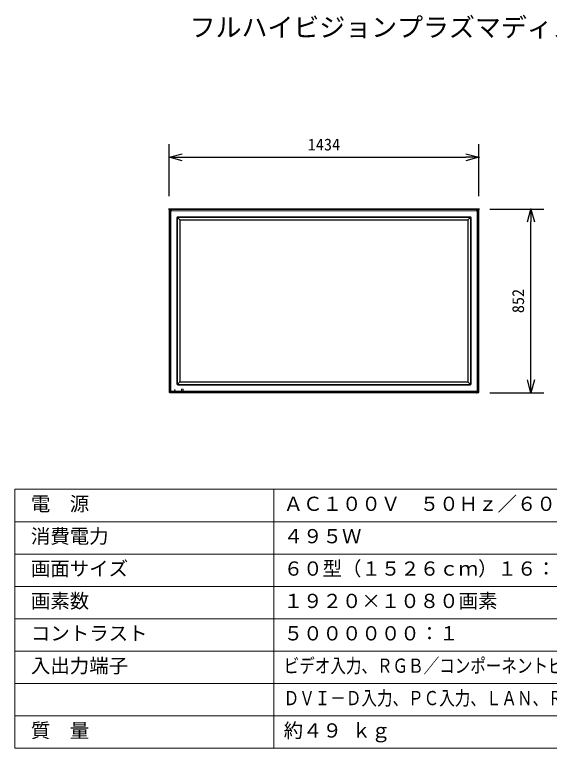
# Model space of a CAD drawing. Units: millimetres, scale not verified. Extents: x -62 to 63, y -56 to 57.
# Drawn here: x -62.5 to 20, y -56.5 to 56.8 of the extents above; entities that cross this region are included whole.
import ezdxf
from ezdxf.enums import TextEntityAlignment as Align

# ---------------------------------------------------------------- set-up
doc = ezdxf.new("R2010")
doc.units = ezdxf.units.MM
doc.header["$LTSCALE"] = 0.125
doc.header["$PDMODE"] = 32
doc.header["$PDSIZE"] = 0.0625
for name, color, linetype in [('0-0_0', 7, 'Continuous'), ('0-2_MOJI1', 7, 'Continuous'), ('0-4_DEFPOINTS', 7, 'Continuous'), ('0-6_SUNPO', 7, 'Continuous')]:
    doc.layers.add(name, color=color, linetype=linetype)
doc.layers.add('0-1_WAKU', color=1, linetype='Continuous', lineweight=18)
doc.layers.add('0-5_GAIKEI', color=1, linetype='Continuous', lineweight=18)
doc.styles.add('ＭＳ ゴシック', font='')
doc.styles.get('ＭＳ ゴシック').set_extended_font_data('MS Gothic')

# ---------------------------------------------------------------- blocks, each defined once
blk = doc.blocks.new('_OPEN30')
at = {"layer": '0-0_0'}
blk.add_line((0, 0), (-1, 0), dxfattribs=at)
blk.add_lwpolyline([(-1, 0.26795), (0, 0), (-1, -0.26795)], dxfattribs=at)
blk = doc.blocks.new('D5')
at = {"layer": '0-4_DEFPOINTS'}
for p in [(13.2732, 23.6903), (21.5849, 23.6903), (13.2732, -4.7046)]:
    blk.add_point(p, dxfattribs=at)
at = {"layer": '0-6_SUNPO'}
for p, q in [((15.2732, 23.6903), (23.5849, 23.6903)), ((21.5849, -2.7046), (21.5849, 21.6903)), ((15.2732, -4.7046), (23.5849, -4.7046))]:
    blk.add_line(p, q, dxfattribs=at)
at = {"layer": '0-6_SUNPO', "xscale": 2, "yscale": 2}
for p, rotation in [((21.5849, 23.6903), 90), ((21.5849, -4.7046), 270)]:
    blk.add_blockref('_OPEN30', p, dxfattribs=dict(at, rotation=rotation))
at = {"layer": '0-6_SUNPO', "style": 'ＭＳ ゴシック'}
blk.add_text('852', height=1.833, rotation=90, dxfattribs=at).set_placement((21.0849, 7.6179), align=Align.BOTTOM_LEFT)
blk = doc.blocks.new('D4')
at = {"layer": '0-4_DEFPOINTS'}
for p in [(13.5664, 31.6874), (-34.2334, 23.6901), (13.5664, 23.6901)]:
    blk.add_point(p, dxfattribs=at)
at = {"layer": '0-6_SUNPO'}
for p, q in [((-34.2334, 25.6901), (-34.2334, 33.6874)), ((13.5664, 25.6901), (13.5664, 33.6874)), ((-32.2334, 31.6874), (11.5664, 31.6874))]:
    blk.add_line(p, q, dxfattribs=at)
at = {"layer": '0-6_SUNPO', "xscale": 2, "yscale": 2, "rotation": 180}
blk.add_blockref('_OPEN30', (-34.2334, 31.6874), dxfattribs=at)
at = {"layer": '0-6_SUNPO', "xscale": 2, "yscale": 2}
blk.add_blockref('_OPEN30', (13.5664, 31.6874), dxfattribs=at)
at = {"layer": '0-6_SUNPO', "style": 'ＭＳ ゴシック'}
blk.add_text('1434', height=1.833, dxfattribs=at).set_placement((-12.8335, 32.1874), align=Align.BOTTOM_LEFT)

msp = doc.modelspace()

# ---------------------------------------------------------------- linework, layer by layer
at = {"layer": '0-1_WAKU', "color": 4}
for p, q in [((-62.4954, -16.4956), (-62.4954, -56.4956)), ((-62.4954, -16.4956), (62.5046, -16.4956)), ((-22.4954, -16.4956), (-22.4954, -56.4956)), ((62.5046, -56.4956), (-62.4954, -56.4956))]:
    msp.add_line(p, q, dxfattribs=at)
at = {"layer": '0-1_WAKU'}
for p, q in [((-62.4954, -21.4956), (62.5046, -21.4956)), ((-62.4954, -26.4956), (62.5046, -26.4956)), ((-62.4954, -31.4956), (62.5046, -31.4956)), ((-62.4954, -36.4956), (62.5046, -36.4956)), ((-62.4954, -41.4956), (62.5046, -41.4956)), ((-62.4954, -46.4956), (62.5046, -46.4956)), ((-62.4954, -51.4956), (62.5046, -51.4956))]:
    msp.add_line(p, q, dxfattribs=at)
at = {"layer": '0-5_GAIKEI'}
for p, q in [((-38.6747, 26.653), (-38.5801, 26.5585)), ((-38.5809, -1.3768), (-38.5809, 26.5491)), ((-38.5809, 26.5491), (-38.4333, 26.4014)), ((-38.447, 26.6916), (-38.5415, 26.7861)), ((-38.4333, 26.4014), (-38.4142, 26.4014)), ((-38.4142, -1.2291), (-38.4142, 26.4014)), ((-38.2899, 26.5448), (-38.2899, 26.5256)), ((-38.2899, 26.5256), (8.7406, 26.5256)), ((8.7406, 26.5448), (8.8883, 26.6924)), ((8.7406, 26.5448), (8.7406, 26.5256)), ((8.8648, -1.2291), (8.8648, 26.4014)), ((8.884, 26.4014), (8.8648, 26.4014)), ((9.0316, 26.5491), (8.884, 26.4014)), ((8.8977, 26.6916), (8.9922, 26.7861)), ((9.1253, 26.653), (9.0308, 26.5585)), ((9.0316, -1.3768), (9.0316, 26.5491)), ((-37.494, 25.4454), (-37.494, -0.2731)), ((-37.3886, -0.2686), (-37.3886, 25.4409)), ((-36.9906, 25.0917), (-37.3745, 25.4757)), ((7.7949, 25.5952), (-37.3442, 25.5952)), ((-37.3397, 25.4897), (7.7904, 25.4897)), ((-37.0187, 25.0227), (-37.0187, 0.1496)), ((-36.978, 0.1593), (-36.978, 25.013)), ((7.3723, 25.1199), (-36.9216, 25.1199)), ((-36.9119, 25.0792), (7.3625, 25.0792)), ((7.4287, 25.013), (7.4287, 0.1593)), ((7.4412, 25.0917), (7.8252, 25.4757)), ((7.4694, 0.1496), (7.4694, 25.0227)), ((7.8393, 25.4409), (7.8393, -0.2686)), ((7.9447, -0.2731), (7.9447, 25.4454)), ((-36.9906, 0.0806), (-37.3745, -0.3034)), ((-36.9216, 0.0524), (7.3723, 0.0524)), ((7.3625, 0.0931), (-36.9119, 0.0931)), ((7.4412, 0.0806), (7.8252, -0.3034)), ((-37.8204, -1.1229), (-37.822, -1.1212)), ((-37.8204, -1.1229), (-37.7504, -1.1229)), ((-37.8204, -1.1929), (-37.8204, -1.1229)), ((-37.7504, -1.1229), (-37.7487, -1.1212)), ((-37.7504, -1.1229), (-37.7504, -1.1929)), ((-37.3442, -0.4229), (7.7949, -0.4229)), ((7.7904, -0.3174), (-37.3397, -0.3174)), ((-36.7587, -1.0578), (-36.7587, -1.2579)), ((-36.542, -1.0412), (-36.7421, -1.0412)), ((-36.5254, -1.2579), (-36.5254, -1.0578)), ((-38.5801, -1.3862), (-38.6747, -1.4807)), ((-38.5415, -1.6139), (-38.447, -1.5193)), ((-38.4376, -1.5201), (-38.2899, -1.3725)), ((8.8883, -1.5201), (-38.4376, -1.5201)), ((8.7406, -1.3533), (-38.2899, -1.3533)), ((-38.2899, -1.3533), (-38.2899, -1.3725)), ((-37.822, -1.1946), (-37.8204, -1.1929)), ((-37.7504, -1.1929), (-37.8204, -1.1929)), ((-37.7504, -1.1929), (-37.7487, -1.1946)), ((-36.7421, -1.2746), (-36.542, -1.2746)), ((8.7406, -1.3533), (8.7406, -1.3725)), ((8.8883, -1.5201), (8.7406, -1.3725)), ((8.8648, -1.2291), (8.884, -1.2291)), ((8.884, -1.2291), (9.0316, -1.3768)), ((8.9922, -1.6139), (8.8977, -1.5193)), ((9.0308, -1.3862), (9.1253, -1.4807))]:
    msp.add_line(p, q, dxfattribs=at)
at = {"layer": '0-5_GAIKEI', "color": 7}
for p, q in [((-38.6747, 26.6528), (-38.6747, -1.4805)), ((-38.5413, 26.7861), (8.992, 26.7861)), ((9.1253, 26.6528), (9.1253, -1.4805)), ((-38.5413, -1.6139), (8.992, -1.6139))]:
    msp.add_line(p, q, dxfattribs=at)
at = {"layer": '0-5_GAIKEI'}
for points in [[(-38.2899, 26.5448), (-38.4376, 26.6924), (8.8883, 26.6924)], [(-38.4142, -1.2291), (-38.4333, -1.2291), (-38.5809, -1.3768)]]:
    msp.add_lwpolyline(points, dxfattribs=at)
msp.add_lwpolyline([(-37.822, -1.1946), (-37.7487, -1.1946), (-37.7487, -1.1212), (-37.822, -1.1212)], close=True, dxfattribs=at)
at = {"layer": '0-5_GAIKEI', "color": 7}
for centre, start, end in [((-38.5413, 26.6528), 90.07847, 179.92153), ((8.992, 26.6528), 0.07847, 89.92153), ((-38.5413, -1.4805), 180.07847, 269.92153), ((8.992, -1.4805), 270.07847, 359.92153)]:
    msp.add_arc(centre, 0.1333, start, end, dxfattribs=at)
at = {"layer": '0-5_GAIKEI'}
for centre, start, end in [((-38.5413, 26.6528), 179.92153, 180), ((-38.5413, 26.6528), 90, 90.07847), ((8.992, 26.6528), 89.92153, 90), ((8.992, 26.6528), 0, 0.07847), ((-38.5413, -1.4805), 180, 180.07847), ((-38.5413, -1.4805), 269.92153, 270), ((8.992, -1.4805), 270, 270.07847), ((8.992, -1.4805), 359.92153, 0)]:
    msp.add_arc(centre, 0.1333, start, end, dxfattribs=at)
for centre, major_axis, ratio, start_param, end_param in [((-38.5656, 26.6771), (0.0299, 0.3236), 0.011845, 1.8596013, 1.97833179), ((-38.5656, 26.6771), (0.3236, 0.0299), 0.011845, 1.16326087, 1.28199136), ((-38.0362, 26.1477), (-0.3455, 0.3455), 0.443427, 5.86581129, 6.70055932), ((8.4869, 26.1477), (0.3455, 0.3455), 0.443427, 5.86581129, 6.70055932), ((9.0162, 26.6771), (-0.3236, 0.0299), 0.011845, 5.00119395, 5.11992444), ((9.0162, 26.6771), (-0.0299, 0.3236), 0.011845, 4.30485352, 4.42358401), ((-37.3438, 25.4449), (-0.1064, 0.1064), 0.997265, 5.49915667, 7.06721394), ((-37.3387, 25.4409), (0.0046, 0.0499), 0.996584, 0.89377804, 1.66266567), ((-37.3397, 25.4398), (0.0499, 0.0046), 0.996584, 1.47892698, 2.24781462), ((-36.9171, 25.0204), (-0.0833, 0.0596), 0.976178, 6.12997442, 6.89280524), ((-36.9193, 25.0183), (-0.0596, 0.0833), 0.976178, 5.67356538, 6.4363962), ((-36.9109, 25.012), (-0.0478, 0.0478), 0.985257, 5.50521349, 7.06115713), ((7.3615, 25.012), (0.0478, 0.0478), 0.985257, 5.50521349, 7.06115713), ((7.37, 25.0183), (0.0596, 0.0833), 0.976178, 6.12997442, 6.89280524), ((7.3678, 25.0204), (0.0833, 0.0596), 0.976178, 5.67356538, 6.4363962), ((7.7904, 25.4398), (-0.0499, 0.0046), 0.996584, 4.03537069, 4.80425833), ((7.7945, 25.4449), (0.1064, 0.1064), 0.997265, 5.49915667, 7.06721394), ((7.7894, 25.4409), (-0.0046, 0.0499), 0.996584, 4.62051963, 5.38940727), ((-36.9171, 0.1519), (0.0833, 0.0596), 0.976178, 2.53197272, 3.29480355), ((-36.9193, 0.154), (0.0596, 0.0833), 0.976178, 2.98838176, 3.75121258), ((-36.9109, 0.1603), (0.0478, 0.0478), 0.985257, 2.36362083, 3.91956448), ((7.3615, 0.1603), (-0.0478, 0.0478), 0.985257, 2.36362083, 3.91956448), ((7.37, 0.154), (-0.0596, 0.0833), 0.976178, 2.53197272, 3.29480355), ((7.3678, 0.1519), (-0.0833, 0.0596), 0.976178, 2.98838176, 3.75121258), ((-37.3438, -0.2727), (0.1064, 0.1064), 0.997265, 2.35756402, 3.92562129), ((-37.3387, -0.2686), (-0.0046, 0.0499), 0.996584, 1.47892698, 2.24781462), ((-37.3397, -0.2675), (-0.0499, 0.0046), 0.996584, 0.89377804, 1.66266567), ((-36.742, -1.0579), (-0.0119, 0.0119), 0.992433, 5.50158524, 7.06478537), ((-36.5421, -1.0579), (0.0119, 0.0119), 0.992433, 5.50158524, 7.06478537), ((7.7904, -0.2675), (0.0499, 0.0046), 0.996584, 4.62051963, 5.38940727), ((7.7945, -0.2727), (-0.1064, 0.1064), 0.997265, 2.35756402, 3.92562129), ((7.7894, -0.2686), (0.0046, 0.0499), 0.996584, 4.03537069, 4.80425833), ((-38.5656, -1.5048), (-0.0299, 0.3236), 0.011845, 1.16326087, 1.28199136), ((-38.5656, -1.5048), (-0.3236, 0.0299), 0.011845, 1.8596013, 1.97833179), ((-38.0362, -0.9754), (0.3455, 0.3455), 0.443427, 2.72421864, 3.55896667), ((-36.742, -1.2578), (0.0119, 0.0119), 0.992433, 2.35999259, 3.92319272), ((-36.5421, -1.2578), (-0.0119, 0.0119), 0.992433, 2.35999259, 3.92319272), ((8.4869, -0.9754), (-0.3455, 0.3455), 0.443427, 2.72421864, 3.55896667), ((9.0162, -1.5048), (0.3236, 0.0299), 0.011845, 4.30485352, 4.42358401), ((9.0162, -1.5048), (0.0299, 0.3236), 0.011845, 5.00119395, 5.11992444)]:
    msp.add_ellipse(centre, major_axis=major_axis, ratio=ratio, start_param=start_param, end_param=end_param, dxfattribs=at)

# ---------------------------------------------------------------- block references
at = {"layer": '0-6_SUNPO'}
for name in ['D4', 'D5']:
    msp.add_blockref(name, (-4.4412, 3.0907), dxfattribs=at)

# ---------------------------------------------------------------- texts
at = {"layer": '0-2_MOJI1', "style": 'ＭＳ ゴシック'}
for s, height, p in [('フルハイビジョンプラズマディスプレイ', 2.933, (-35.4954, 52.5044)), ('電  源', 2.199, (-59.9954, -20.4956)), ('ＡＣ１００Ｖ\u3000５０Ｈｚ／６０Ｈｚ', 2.199, (-20.9954, -20.4956)), ('消費電力', 2.199, (-59.9954, -25.4956)), ('４９５Ｗ', 2.199, (-20.9954, -25.4956)), ('画面サイズ', 2.199, (-59.9954, -30.4956)), ('６０型（１５２６ｃｍ）１６：９', 2.199, (-20.9954, -30.4956)), ('画素数', 2.199, (-59.9954, -35.4956)), ('１９２０×１０８０画素', 2.199, (-20.9954, -35.4956)), ('コントラスト', 2.199, (-59.9954, -40.4956)), ('５００００００：１', 2.199, (-20.9954, -40.4956)), ('入出力端子', 2.199, (-59.9954, -45.4956)), ('質\u3000量', 2.199, (-59.9954, -55.4956)), ('約４９ ｋｇ', 2.199, (-20.9954, -55.4956))]:
    msp.add_text(s, height=height, dxfattribs=at).set_placement(p, align=Align.BOTTOM_LEFT)
at = {"layer": '0-2_MOJI1', "style": 'ＭＳ ゴシック', "width": 0.8}
for s, p in [('ビデオ入力、ＲＧＢ／コンポーネントビデオ入力、ＨＤＭＩ入力', (-20.9954, -45.4956)), ('ＤＶＩ－Ｄ入力、ＰＣ入力、ＬＡＮ、ＲＳ２３２Ｃ、音声入力', (-20.9954, -50.4956))]:
    msp.add_text(s, height=2.199, dxfattribs=at).set_placement(p, align=Align.BOTTOM_LEFT)

doc.saveas('drawing.dxf')
